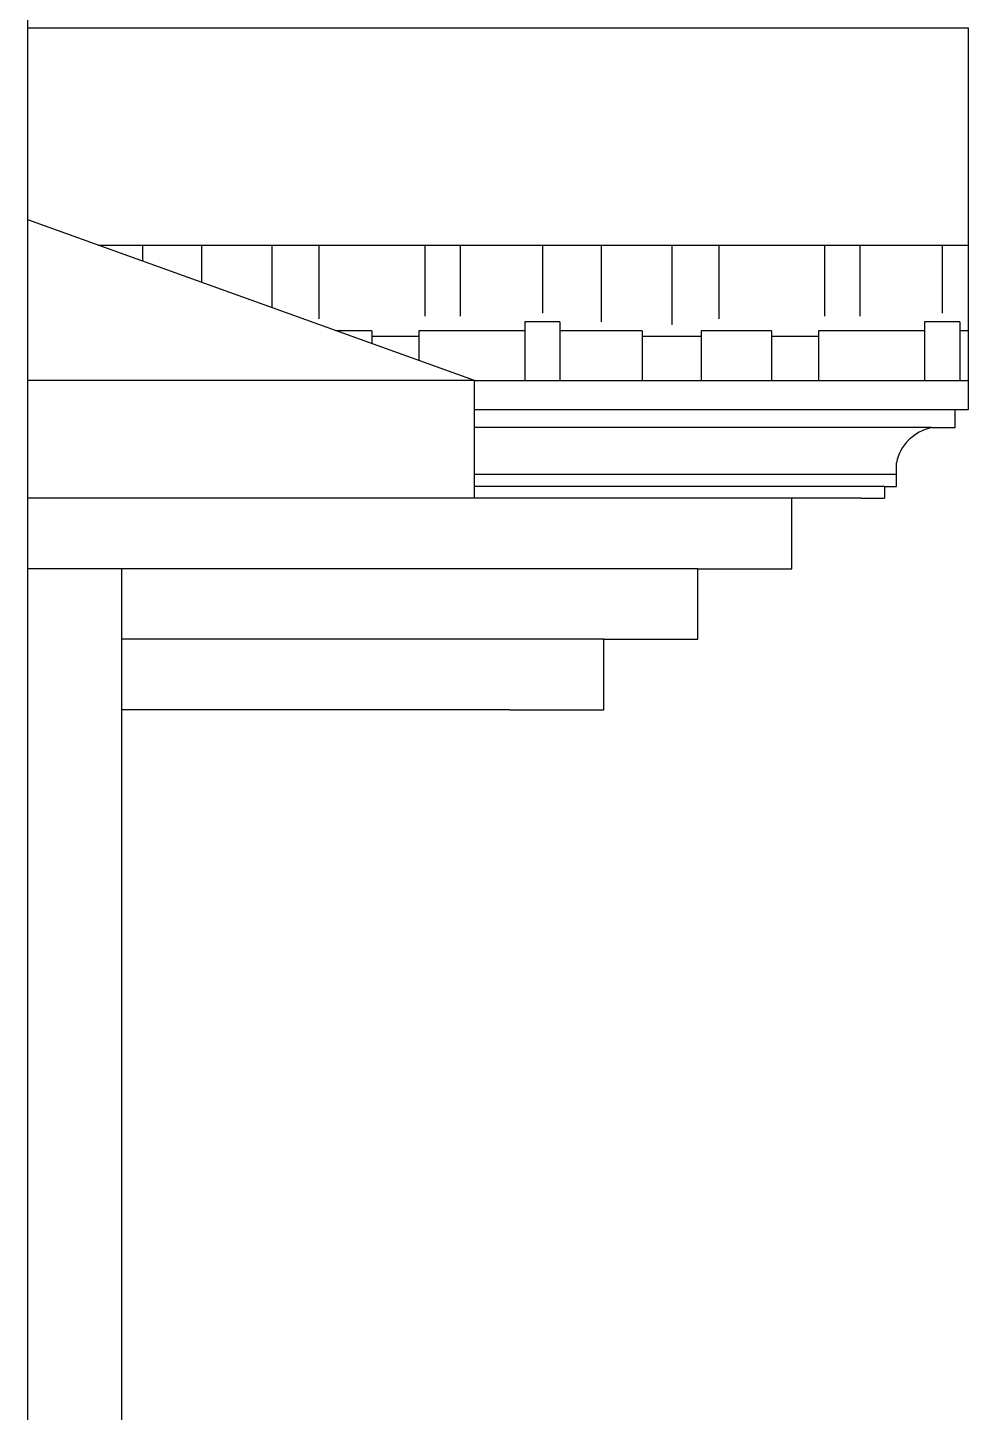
# Model space of a CAD drawing. Header units: inches. Extents: x 3672 to 10975, y -27382 to -746.
# Drawn here: x 6206.4 to 6246.4, y -26833.5 to -26774.6 of the extents above; entities that cross this region are included whole.
import ezdxf

# ---------------------------------------------------------------- set-up
doc = ezdxf.new("R2010")
doc.units = ezdxf.units.IN
doc.header["$LTSCALE"] = 17
doc.header["$MEASUREMENT"] = 0
doc.layers.add('25 BOT BAR', color=12, linetype='Continuous', lineweight=25)

# ---------------------------------------------------------------- blocks, each defined once
blk = doc.blocks.new('A$C261f3448')
blk.add_line((0, 0), (40, 0))

msp = doc.modelspace()

# ---------------------------------------------------------------- hatches: boundary and pattern name
at = {"layer": '25 BOT BAR'}
h = msp.add_hatch(dxfattribs=at)
h.set_pattern_fill('AR-RSHKE', color=8, scale=0.5, angle=180)
h.set_pattern_definition([(180, (-11522.6825, -5697.4846), (-12.75, -6), [3, -2.5, 3.5, -1.5, 4.5, -2]), (180, (-11525.6825, -5697.7346), (-12.75, -6), [2.5, -9.5, 2, -3]), (180, (-11531.6825, -5697.1096), (-12.75, -6), [1.5, -15.5]), (270, (-11522.6825, -5697.4846), (4.25, -6), [5.75, -18.25]), (270, (-11525.6825, -5697.4846), (4.25, -6), [5.625, -18.375]), (270, (-11528.1825, -5697.4846), (4.25, -6), [5.25, -18.75]), (270, (-11531.6825, -5697.1096), (4.25, -6), [5.75, -18.25]), (270, (-11533.1825, -5697.1096), (4.25, -6), [5.75, -18.25]), (270, (-11537.6825, -5697.4846), (4.25, -6), [5.5, -18.5])])
h.paths.add_polyline_path([(6246.438, -26783.846), (6209.438, -26783.846), (6225.438, -26789.596), (6246.438, -26789.596)])

# ---------------------------------------------------------------- linework, layer by layer
for p, q in [((6206.438, -27086.596), (6206.438, -26583.755)), ((6246.438, -26774.596), (6246.438, -26789.596)), ((6225.438, -26789.596), (6206.438, -26782.767)), ((6209.438, -26783.846), (6246.438, -26783.846)), ((6225.438, -26789.596), (6206.438, -26789.596)), ((6225.438, -26794.596), (6225.438, -26789.596)), ((6225.438, -26789.596), (6246.438, -26789.596)), ((6246.438, -26789.596), (6246.438, -26790.846)), ((6246.438, -26790.846), (6225.438, -26790.846)), ((6245.879, -26791.596), (6245.879, -26790.846)), ((6244.879, -26791.596), (6225.438, -26791.596)), ((6244.879, -26791.596), (6245.879, -26791.596)), ((6243.379, -26793.596), (6243.379, -26793.096)), ((6243.379, -26793.596), (6225.438, -26793.596)), ((6243.379, -26794.096), (6243.379, -26793.596)), ((6225.438, -26794.596), (6206.438, -26794.596)), ((6242.879, -26794.096), (6225.438, -26794.096)), ((6238.938, -26794.596), (6225.438, -26794.596)), ((6238.938, -26797.596), (6238.938, -26794.596)), ((6241.878, -26794.596), (6238.938, -26794.596)), ((6241.878, -26794.596), (6241.878, -26794.596)), ((6241.879, -26794.596), (6242.879, -26794.596)), ((6242.879, -26794.096), (6242.879, -26794.596)), ((6242.879, -26794.096), (6243.379, -26794.096)), ((6234.938, -26797.596), (6206.438, -26797.596)), ((6210.438, -26862.596), (6210.438, -26797.596)), ((6234.938, -26800.596), (6234.938, -26797.596)), ((6234.938, -26797.596), (6238.938, -26797.596)), ((6230.938, -26800.596), (6210.438, -26800.596)), ((6230.938, -26803.596), (6230.938, -26800.596)), ((6230.938, -26800.596), (6234.938, -26800.596)), ((6226.938, -26803.596), (6210.438, -26803.596)), ((6226.938, -26803.596), (6230.938, -26803.596))]:
    msp.add_line(p, q, dxfattribs=at)
msp.add_arc((6245.275, -26793.492), 1.937, 101.79587, 168.20438, dxfattribs=at)

# ---------------------------------------------------------------- block references
msp.add_blockref('A$C261f3448', (6206.438, -26774.596), dxfattribs=at)

doc.saveas('drawing.dxf')
